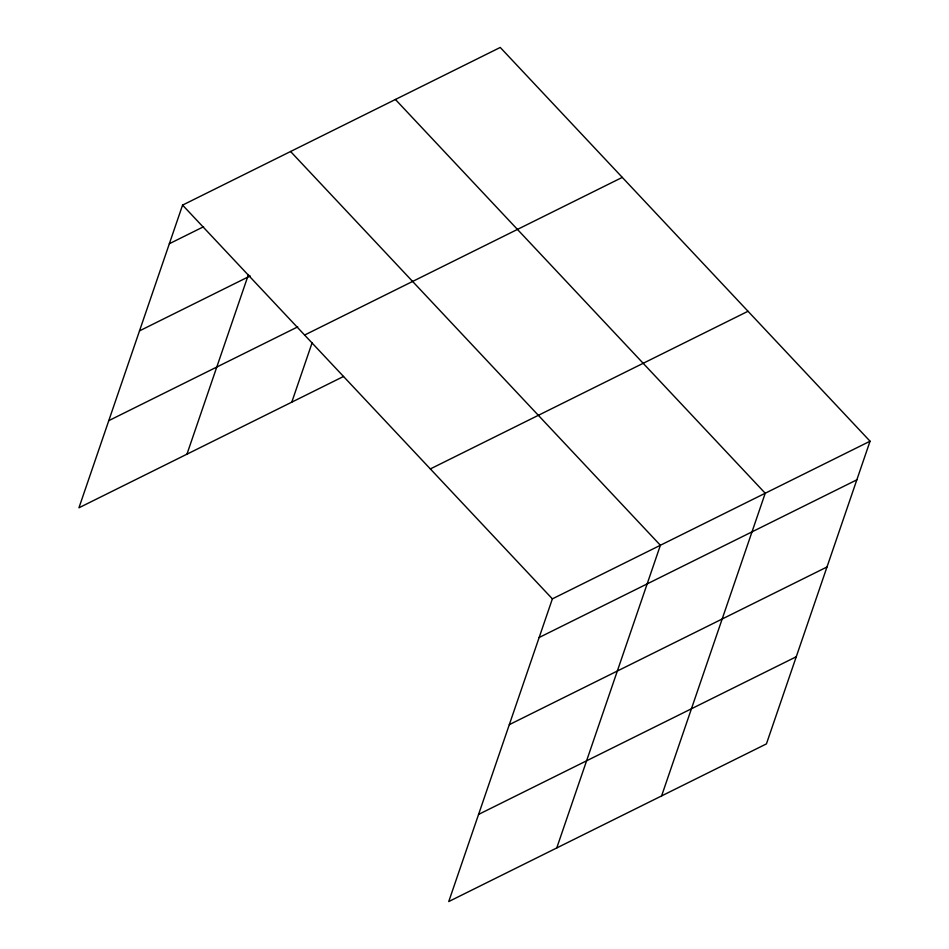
<?xml version="1.0" encoding="UTF-8"?>
<svg xmlns="http://www.w3.org/2000/svg" width="949" height="949" viewBox="0 0 949 949"><rect width="100%" height="100%" fill="white"/><g stroke="black" fill="none" stroke-linecap="round" stroke-linejoin="round"><path stroke-width="1.42" d="M870.055 441.214L552.377 598.866L448.747 901.55L766.424 743.897L870.055 441.214L500.253 47.45L182.576 205.103L78.945 507.786L343.538 376.468M186.953 454.18L248.472 274.498M291.782 402.151L312.15 342.684M556.755 847.943L660.385 545.272L290.584 151.508M661.595 795.926L765.226 493.243L395.413 99.479M169.349 243.727L203.596 226.728M139.515 330.869L250.18 275.945M108.779 420.644L297.737 326.871M304.617 335.044L622.283 177.392M430.348 468.925L748.014 311.272M539.162 637.491L856.828 479.838M509.328 724.633L826.994 566.98M478.581 814.408L796.258 656.755M182.576 205.103L552.377 598.866"/></g></svg>
